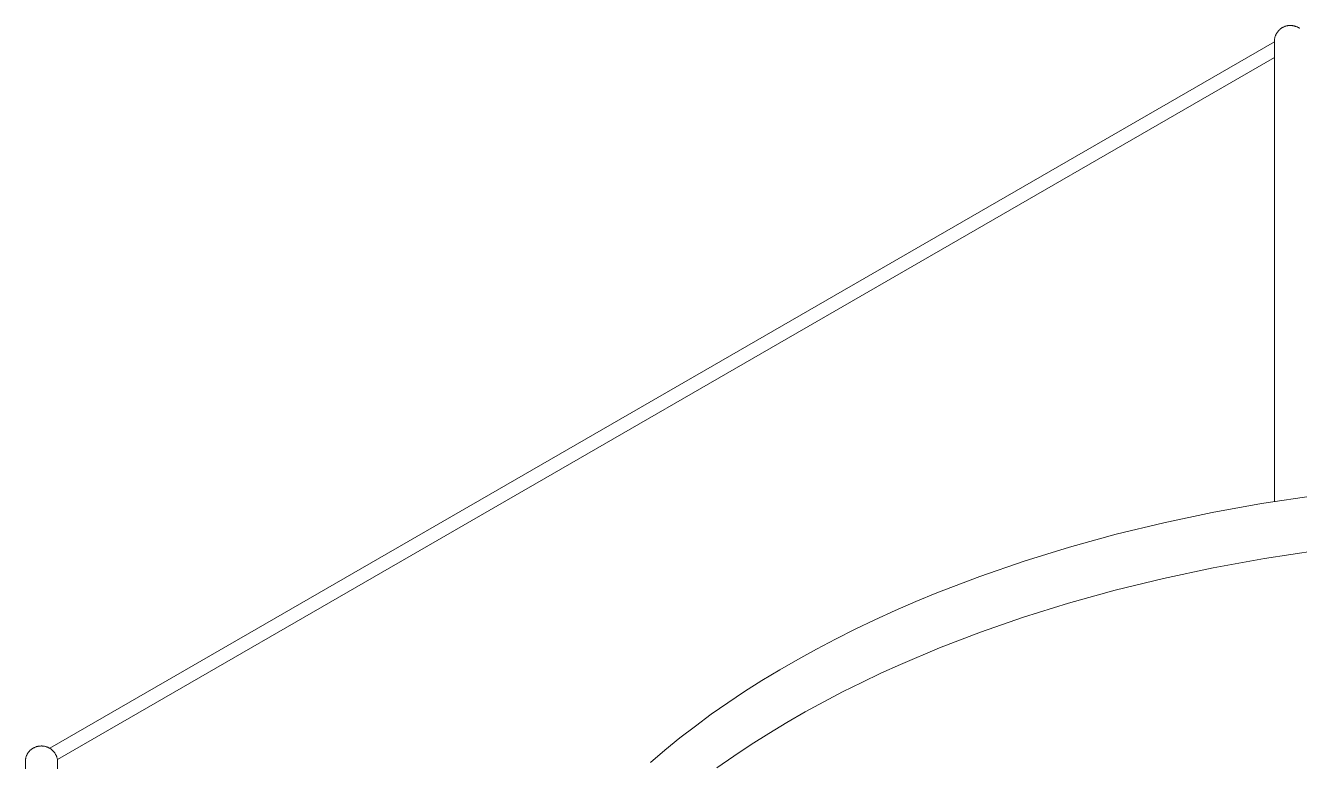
# Model space of a CAD drawing. Header units: inches. Extents: x -6.5 to 91.7, y -2.1 to 67.1.
# Drawn here: x 73.79 to 80.42, y 52.7 to 56.54 of the extents above; entities that cross this region are included whole.
import ezdxf

# ---------------------------------------------------------------- set-up
doc = ezdxf.new("R2010")
doc.units = ezdxf.units.IN
doc.layers.add('ZANO_R', color=7, linetype='Continuous', lineweight=0)

msp = doc.modelspace()

# ---------------------------------------------------------------- linework, layer by layer
at = {"layer": 'ZANO_R'}
for p, q in [((80.31684, 56.5141), (80.31887, 56.51616)), ((80.31887, 56.51616), (80.32097, 56.51814)), ((80.32097, 56.51814), (80.32313, 56.52006)), ((80.32313, 56.52006), (80.32537, 56.52189)), ((80.32537, 56.52189), (80.32766, 56.52365)), ((80.32766, 56.52365), (80.33002, 56.52533)), ((80.33002, 56.52533), (80.33243, 56.52692)), ((80.33243, 56.52692), (80.33489, 56.52843)), ((80.33489, 56.52843), (80.33741, 56.52985)), ((80.33741, 56.52985), (80.33998, 56.53118)), ((80.33998, 56.53118), (80.34258, 56.53243)), ((80.34258, 56.53243), (80.34524, 56.53358)), ((80.34524, 56.53358), (80.34792, 56.53464)), ((80.34792, 56.53464), (80.35065, 56.53561)), ((80.35065, 56.53561), (80.3534, 56.53648)), ((80.3534, 56.53648), (80.35619, 56.53726)), ((80.35619, 56.53726), (80.359, 56.53794)), ((80.359, 56.53794), (80.36183, 56.53852)), ((80.36183, 56.53852), (80.36468, 56.539)), ((80.36468, 56.539), (80.36755, 56.53938)), ((80.36755, 56.53938), (80.37042, 56.53966)), ((80.37042, 56.53966), (80.37331, 56.53985)), ((80.37331, 56.53985), (80.3762, 56.53993)), ((80.3762, 56.53993), (80.37909, 56.53991)), ((80.37909, 56.53991), (80.38198, 56.5398)), ((80.38198, 56.5398), (80.38486, 56.53958)), ((80.38486, 56.53958), (80.38773, 56.53926)), ((80.38773, 56.53926), (80.39059, 56.53884)), ((80.39059, 56.53884), (80.39344, 56.53833)), ((80.39344, 56.53833), (80.39626, 56.53771)), ((80.39626, 56.53771), (80.39906, 56.537)), ((80.39906, 56.537), (80.40184, 56.53619)), ((80.40184, 56.53619), (80.40458, 56.53529)), ((80.40458, 56.53529), (80.40729, 56.53429)), ((80.40729, 56.53429), (80.40997, 56.5332)), ((80.40997, 56.5332), (80.41261, 56.53201)), ((80.41261, 56.53201), (80.415, 56.53105)), ((80.415, 56.53105), (80.41736, 56.53)), ((80.41736, 56.53), (80.41968, 56.52888)), ((80.41968, 56.52888), (80.42196, 56.52768)), ((80.42196, 56.52768), (80.4242, 56.5264)), ((80.4242, 56.5264), (80.4264, 56.52504)), ((73.91828, 52.77389), (80.29402, 56.45493)), ((80.29402, 56.46224), (80.29426, 56.46512)), ((80.29402, 54.05976), (80.29402, 56.46224)), ((80.29426, 56.46512), (80.29461, 56.46799)), ((80.29461, 56.46799), (80.29505, 56.47084)), ((80.29505, 56.47084), (80.2956, 56.47368)), ((80.2956, 56.47368), (80.29624, 56.4765)), ((80.29624, 56.4765), (80.29698, 56.4793)), ((80.29698, 56.4793), (80.29781, 56.48206)), ((80.29781, 56.48206), (80.29874, 56.4848)), ((80.29874, 56.4848), (80.29977, 56.4875)), ((80.29977, 56.4875), (80.30088, 56.49017)), ((80.30088, 56.49017), (80.30209, 56.49279)), ((80.30209, 56.49279), (80.30339, 56.49537)), ((80.30339, 56.49537), (80.30478, 56.49791)), ((80.30478, 56.49791), (80.30626, 56.5004)), ((80.30626, 56.5004), (80.30782, 56.50283)), ((80.30782, 56.50283), (80.30946, 56.50521)), ((80.30946, 56.50521), (80.31119, 56.50752)), ((80.31119, 56.50752), (80.313, 56.50978)), ((80.313, 56.50978), (80.31488, 56.51197)), ((80.31488, 56.51197), (80.31684, 56.5141)), ((80.29402, 56.37301), (73.95833, 52.7151)), ((80.22723, 54.04892), (80.50963, 54.09134)), ((79.71768, 53.94902), (79.9702, 54.0024)), ((79.9702, 54.0024), (80.22723, 54.04892)), ((79.47008, 53.8889), (79.71768, 53.94902)), ((79.22777, 53.82216), (79.47008, 53.8889)), ((78.99117, 53.74891), (79.22777, 53.82216)), ((80.51591, 53.8034), (80.24232, 53.76237)), ((78.76067, 53.66927), (78.99117, 53.74891)), ((80.24232, 53.76237), (79.97534, 53.71407)), ((78.53666, 53.58335), (78.76067, 53.66927)), ((79.97534, 53.71407), (79.71577, 53.6589)), ((79.4643, 53.59731), (79.22155, 53.52977)), ((79.71577, 53.6589), (79.4643, 53.59731)), ((78.31954, 53.49127), (78.42721, 53.53808)), ((78.42721, 53.53808), (78.53666, 53.58335)), ((78.214, 53.44311), (78.31954, 53.49127)), ((79.22155, 53.52977), (78.98802, 53.45677)), ((78.11054, 53.39356), (78.214, 53.44311)), ((78.98802, 53.45677), (78.76415, 53.37881)), ((77.91001, 53.29042), (78.00919, 53.34266)), ((78.00919, 53.34266), (78.11054, 53.39356)), ((78.76415, 53.37881), (78.55024, 53.29641)), ((77.81302, 53.23688), (77.91001, 53.29042)), ((78.55024, 53.29641), (78.34655, 53.21005)), ((77.71825, 53.18205), (77.81302, 53.23688)), ((78.34655, 53.21005), (78.24538, 53.16406)), ((77.62576, 53.12595), (77.71825, 53.18205)), ((78.24538, 53.16406), (78.14515, 53.11632)), ((77.44772, 53.01007), (77.53557, 53.06862)), ((77.53557, 53.06862), (77.62576, 53.12595)), ((78.04596, 53.06681), (77.94794, 53.01555)), ((78.14515, 53.11632), (78.04596, 53.06681)), ((77.36226, 52.95033), (77.44772, 53.01007)), ((77.94794, 53.01555), (77.85121, 52.96252)), ((77.27921, 52.88943), (77.36226, 52.95033)), ((77.85121, 52.96252), (77.7559, 52.90775)), ((77.19861, 52.82737), (77.27921, 52.88943)), ((77.7559, 52.90775), (77.66213, 52.85123)), ((77.12051, 52.7642), (77.19861, 52.82737)), ((77.66213, 52.85123), (77.57003, 52.79299)), ((73.7959, 52.73294), (73.79681, 52.73531)), ((73.79681, 52.73531), (73.79781, 52.73766)), ((73.79781, 52.73766), (73.79888, 52.73996)), ((73.79888, 52.73996), (73.80004, 52.74223)), ((73.80004, 52.74223), (73.80127, 52.74446)), ((73.80127, 52.74446), (73.80257, 52.74665)), ((73.80257, 52.74665), (73.80396, 52.74878)), ((73.80396, 52.74878), (73.80541, 52.75087)), ((73.80541, 52.75087), (73.80694, 52.75291)), ((73.80694, 52.75291), (73.80854, 52.75489)), ((73.80854, 52.75489), (73.8102, 52.75682)), ((73.8102, 52.75682), (73.8122, 52.75899)), ((73.8122, 52.75899), (73.81428, 52.76109)), ((73.81428, 52.76109), (73.81643, 52.76312)), ((73.81643, 52.76312), (73.81864, 52.76507)), ((73.81864, 52.76507), (73.82092, 52.76694)), ((73.82092, 52.76694), (73.82327, 52.76874)), ((73.82327, 52.76874), (73.82568, 52.77045)), ((73.82568, 52.77045), (73.82814, 52.77208)), ((73.82814, 52.77208), (73.83066, 52.77362)), ((73.83066, 52.77362), (73.83323, 52.77507)), ((73.83323, 52.77507), (73.83585, 52.77644)), ((73.83585, 52.77644), (73.83852, 52.77771)), ((73.83852, 52.77771), (73.84122, 52.77888)), ((73.84122, 52.77888), (73.84397, 52.77997)), ((73.84397, 52.77997), (73.84675, 52.78096)), ((73.84675, 52.78096), (73.84957, 52.78185)), ((73.84957, 52.78185), (73.85241, 52.78264)), ((73.85241, 52.78264), (73.85529, 52.78333)), ((73.85529, 52.78333), (73.85818, 52.78393)), ((73.85818, 52.78393), (73.86109, 52.78442)), ((73.86109, 52.78442), (73.86402, 52.78481)), ((73.86402, 52.78481), (73.86696, 52.7851)), ((73.86696, 52.7851), (73.8699, 52.78529)), ((73.8699, 52.78529), (73.87286, 52.78537)), ((73.87286, 52.78537), (73.87581, 52.78536)), ((73.87581, 52.78536), (73.87876, 52.78524)), ((73.87876, 52.78524), (73.8817, 52.78502)), ((73.8817, 52.78502), (73.88464, 52.78469)), ((73.88464, 52.78469), (73.88756, 52.78427)), ((73.88756, 52.78427), (73.89047, 52.78374)), ((73.89047, 52.78374), (73.89335, 52.78312)), ((73.89335, 52.78312), (73.89622, 52.78239)), ((73.89622, 52.78239), (73.89905, 52.78156)), ((73.89905, 52.78156), (73.90186, 52.78064)), ((73.90186, 52.78064), (73.90463, 52.77962)), ((73.90463, 52.77962), (73.90736, 52.77851)), ((73.90736, 52.77851), (73.91006, 52.7773)), ((73.91006, 52.7773), (73.91271, 52.776)), ((73.91271, 52.776), (73.91531, 52.77461)), ((73.91531, 52.77461), (73.91787, 52.77312)), ((73.91787, 52.77312), (73.92037, 52.77155)), ((73.92037, 52.77155), (73.92282, 52.7699)), ((73.92282, 52.7699), (73.9252, 52.76816)), ((73.9252, 52.76816), (73.92753, 52.76634)), ((73.92753, 52.76634), (73.92979, 52.76444)), ((73.92979, 52.76444), (73.93198, 52.76246)), ((73.93198, 52.76246), (73.9341, 52.76041)), ((73.9341, 52.76041), (73.93616, 52.75828)), ((73.93616, 52.75828), (73.93813, 52.75609)), ((73.93813, 52.75609), (73.94003, 52.75383)), ((73.94003, 52.75383), (73.94185, 52.7515)), ((73.94185, 52.7515), (73.94359, 52.74911)), ((73.94359, 52.74911), (73.94524, 52.74667)), ((73.94524, 52.74667), (73.94681, 52.74416)), ((73.94681, 52.74416), (73.94829, 52.74161)), ((73.94829, 52.74161), (73.94968, 52.739)), ((73.94968, 52.739), (73.95098, 52.73635)), ((73.95098, 52.73635), (73.95219, 52.73366)), ((77.04493, 52.69992), (77.12051, 52.7642)), ((77.57003, 52.79299), (77.47973, 52.73303)), ((73.79148, 52.70799), (73.79153, 52.71054)), ((73.79148, 52.46705), (73.79148, 52.70799)), ((73.79153, 52.71054), (73.79167, 52.71308)), ((73.79167, 52.71308), (73.79189, 52.71562)), ((73.79189, 52.71562), (73.79221, 52.71814)), ((73.79221, 52.71814), (73.79261, 52.72066)), ((73.79261, 52.72066), (73.7931, 52.72315)), ((73.7931, 52.72315), (73.79367, 52.72563)), ((73.79367, 52.72563), (73.79433, 52.72809)), ((73.79433, 52.72809), (73.79507, 52.73053)), ((73.79507, 52.73053), (73.7959, 52.73294)), ((73.95219, 52.73366), (73.9533, 52.73092)), ((73.9533, 52.73092), (73.95432, 52.72815)), ((73.95432, 52.72815), (73.95524, 52.72534)), ((73.95524, 52.72534), (73.95606, 52.72251)), ((73.95606, 52.72251), (73.95679, 52.71964)), ((73.95679, 52.71964), (73.95741, 52.71676)), ((73.95741, 52.71676), (73.95793, 52.71385)), ((73.95793, 52.71385), (73.95836, 52.71093)), ((73.95836, 52.71093), (73.95868, 52.70799)), ((73.95868, 52.70799), (73.95868, 52.52958)), ((77.47973, 52.73303), (77.39135, 52.67138))]:
    msp.add_line(p, q, dxfattribs=at)

doc.saveas('drawing.dxf')
